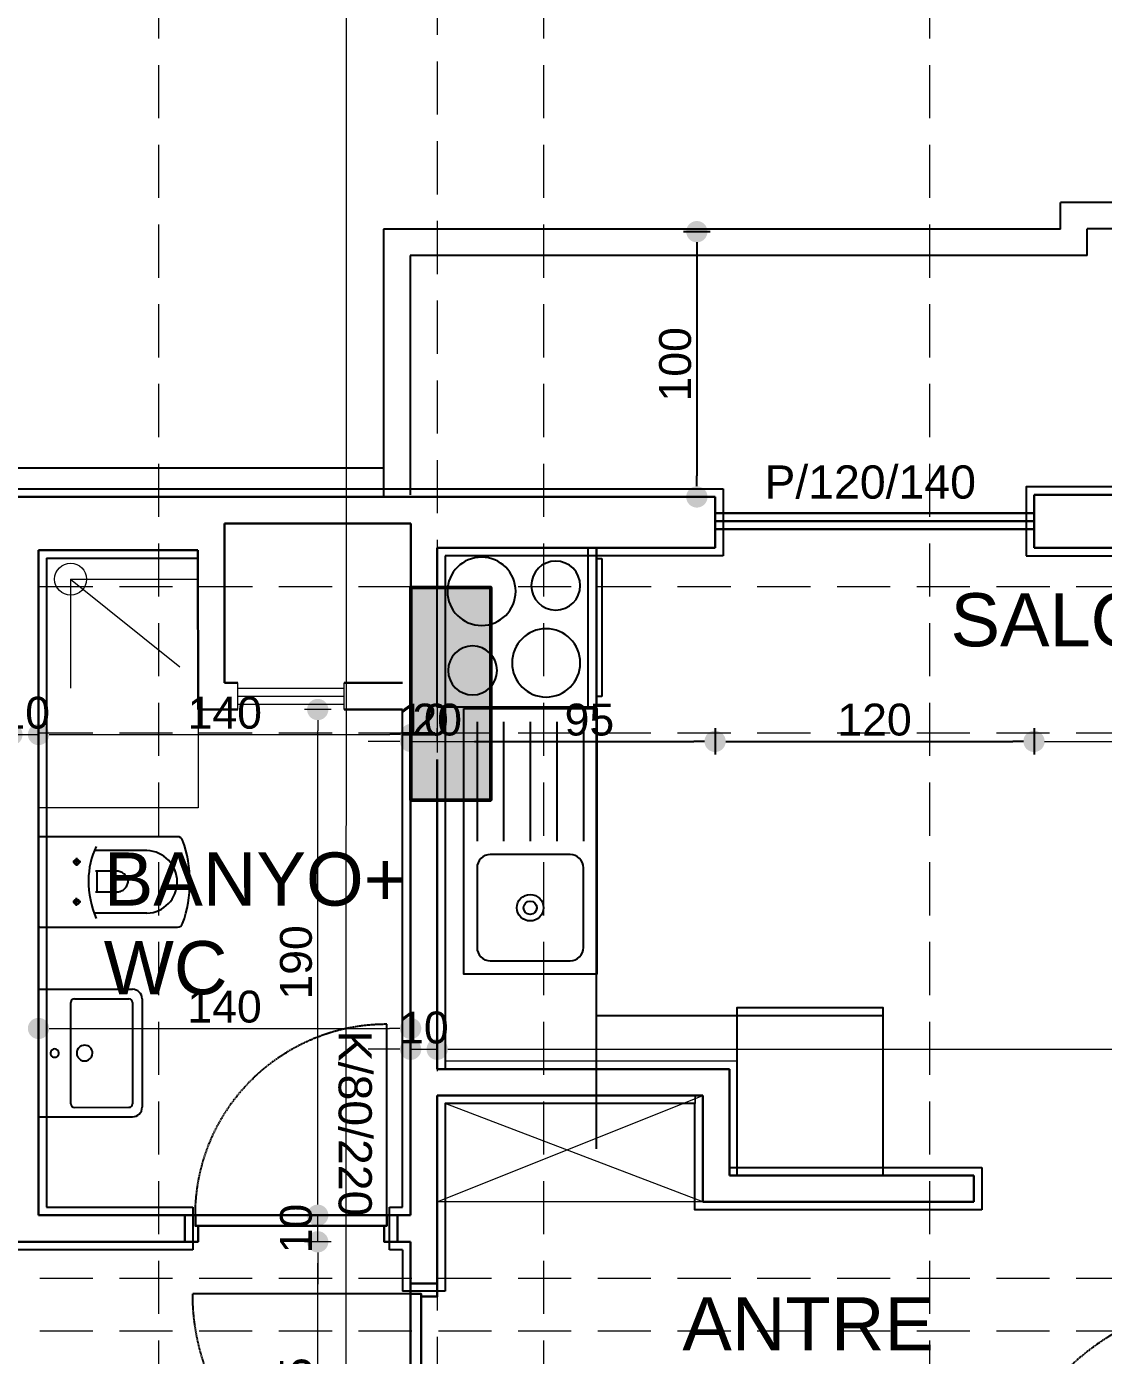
# Model space of a CAD drawing. Header units: millimetres. Extents: x 38129 to 72024, y -56282 to 16512.
# Drawn here: x 54408 to 54813, y -43539 to -43039 of the extents above; entities that cross this region are included whole.
import ezdxf

# ---------------------------------------------------------------- set-up
doc = ezdxf.new("R2010")
doc.units = ezdxf.units.MM
doc.linetypes.add('CENTER2', pattern=[1.125, 0.75, -0.125, 0.125, -0.125])
doc.linetypes.add('HIDDEN', pattern=[0.375, 0.25, -0.125])
for name, color, linetype, lineweight in [('AKS', 55, 'HIDDEN', 0), ('COLUMN4', 3, 'Continuous', 50), ('DIŞÖLÇÜ', 37, 'Continuous', 0), ('DUVAR', 255, 'Continuous', 30), ('KAPI', 4, 'Continuous', 30), ('mahal', 7, 'Continuous', 5), ('pencere', 195, 'Continuous', 30), ('pencere+KAPI', 1, 'Continuous', 0), ('TARAMA', 252, 'Continuous', 0), ('ölçü İÇ', 31, 'Continuous', 0)]:
    doc.layers.add(name, color=color, linetype=linetype, lineweight=lineweight)
for name, color, linetype in [('balkon', 171, 'Continuous'), ('HIDDEN', 1, 'HIDDEN'), ('sıva', 41, 'Continuous'), ('tefriş', 42, 'Continuous')]:
    doc.layers.add(name, color=color, linetype=linetype)
doc.styles.add('icdisolcu_yazi', font='arial.ttf')
doc.styles.get("Standard").update_dxf_attribs({"font": 'arial.ttf'})
doc.styles.add('style1', font='arial.ttf')
doc.dimstyles.new('İç Ölçü', dxfattribs={"dimtxt": 12, "dimasz": 8, "dimexe": 5, "dimexo": 0, "dimgap": 2, "dimtad": 1, "dimdec": 0, "dimzin": 12, "dimdsep": 46, "dimtxsty": 'icdisolcu_yazi', "dimblk": 'DOT', "dimcen": 8, "dimdle": 5, "dimclrd": 256, "dimclre": 256, "dimclrt": 7, "dimadec": 0, "dimazin": 3, "dimtfac": 1, "dimtdec": 0, "dimtix": 1, "dimtmove": 2, "dimatfit": 3, "dimldrblk": 'DOT', "dimfxl": 0, "dimtolj": 1, "dimtzin": 0, "dimlwd": -1, "dimlwe": -1, "dimarcsym": 0})

# ---------------------------------------------------------------- blocks, each defined once
blk = doc.blocks.new('SINK_100x50')
for p, q in [((95, -10), (50, -10)), ((95, -20), (50, -20)), ((95, -30), (50, -30)), ((95, -40), (50, -40))]:
    blk.add_line(p, q)
blk.add_lwpolyline([(100, -5), (100, -55), (0, -55), (0, -5)], close=True)
blk.add_lwpolyline([(5, -15), (5, -45, 0.414214), (10, -50), (40, -50, 0.414214), (45, -45), (45, -15, 0.414214), (40, -10), (10, -10, 0.414214)], format="xyb", close=True)
blk.add_lwpolyline([(95, -50), (50, -50)])
for radius in [5, 2.5]:
    blk.add_circle((25, -30), radius)
blk = doc.blocks.new('*U9')
for p, q in [((4, 0), (0, 0)), ((86, 0), (90, 0))]:
    blk.add_line(p, q)
blk.add_lwpolyline([(4, 0), (86, 0), (86, -4), (4, -4)], close=True)
for points in [[(0, -10), (5, -10), (5, -4)], [(90, -10), (85, -10), (85, -4)]]:
    blk.add_lwpolyline(points)
at = {"layer": 'DUVAR'}
for p, q in [((0, 0), (0, -10)), ((90, 0), (90, -10))]:
    blk.add_line(p, q, dxfattribs=at)
at = {"layer": 'HIDDEN'}
blk.add_line((4, 0), (4, 82), dxfattribs=at)
blk.add_arc((4, 0), 82, 360, 90, dxfattribs=at)
blk = doc.blocks.new('_Dot')
at = {"color": 0, "lineweight": -2}
blk.add_line((-0.5, 0), (-1, 0), dxfattribs=at)
at = {"color": 0, "lineweight": 30, "const_width": 0.5}
blk.add_lwpolyline([(-0.25, 0, 1), (0.25, 0, 1)], format="xyb", close=True, dxfattribs=at)
blk = doc.blocks.new('*D2137')
at = {"layer": 'Defpoints', "color": 0, "lineweight": 120, "transparency": 16777216}
for p in [(54517.66, -43496.57), (54547.61, -43496.57), (54557.66, -43611.43)]:
    blk.add_point(p, dxfattribs=at)
at = {"layer": 'ölçü İÇ', "transparency": 16777216}
for p, q in [((54522.66, -43496.57), (54512.66, -43496.57)), ((54522.66, -43611.43), (54512.66, -43611.43))]:
    blk.add_line(p, q, dxfattribs=at)
at = {"layer": 'ölçü İÇ', "linetype": 'Continuous', "transparency": 16777216}
blk.add_line((54517.66, -43603.43), (54517.66, -43504.57), dxfattribs=at)
at = {"layer": 'ölçü İÇ', "transparency": 16777216, "xscale": 8, "yscale": 8, "zscale": 8}
for p, rotation in [((54517.66, -43496.57), 90), ((54517.66, -43611.43), 270)]:
    blk.add_blockref('_Dot', p, dxfattribs=dict(at, rotation=rotation))
at = {"layer": 'ölçü İÇ', "color": 7, "transparency": 16777216, "insert": (54509.53, -43554), "char_height": 12, "attachment_point": 5, "rotation": 90, "style": 'icdisolcu_yazi'}
blk.add_mtext('\\A1;115', dxfattribs=at)
blk = doc.blocks.new('*D2145')
at = {"layer": 'Defpoints', "color": 0, "lineweight": 120, "transparency": 16777216}
for p in [(54552.61, -43424.12), (54562.61, -43424.12), (54562.61, -43424.12)]:
    blk.add_point(p, dxfattribs=at)
at = {"layer": 'ölçü İÇ', "transparency": 16777216}
for p, q in [((54552.61, -43424.12), (54552.61, -43419.12)), ((54562.61, -43424.12), (54562.61, -43419.12))]:
    blk.add_line(p, q, dxfattribs=at)
at = {"layer": 'ölçü İÇ', "linetype": 'Continuous', "transparency": 16777216}
for p, q in [((54544.61, -43424.12), (54536.61, -43424.12)), ((54552.61, -43424.12), (54562.61, -43424.12)), ((54570.61, -43424.12), (54578.61, -43424.12))]:
    blk.add_line(p, q, dxfattribs=at)
at = {"layer": 'ölçü İÇ', "transparency": 16777216, "xscale": 8, "yscale": 8, "zscale": 8}
blk.add_blockref('_Dot', (54552.61, -43424.12), dxfattribs=at)
at = {"layer": 'ölçü İÇ', "transparency": 16777216, "xscale": 8, "yscale": 8, "zscale": 8, "rotation": 180}
blk.add_blockref('_Dot', (54562.61, -43424.12), dxfattribs=at)
at = {"layer": 'ölçü İÇ', "color": 7, "transparency": 16777216, "insert": (54557.61, -43416), "char_height": 12, "attachment_point": 5, "style": 'icdisolcu_yazi'}
blk.add_mtext('\\A1;10', dxfattribs=at)
blk = doc.blocks.new('*D2146')
at = {"layer": 'Defpoints', "color": 0, "lineweight": 120, "transparency": 16777216}
for p in [(55132.62, -43350.12), (54562.61, -43424.12), (55132.62, -43424.12)]:
    blk.add_point(p, dxfattribs=at)
at = {"layer": 'ölçü İÇ', "transparency": 16777216}
for p, q in [((54562.61, -43424.12), (54562.61, -43419.12)), ((55132.62, -43419.12), (55132.62, -43429.12))]:
    blk.add_line(p, q, dxfattribs=at)
at = {"layer": 'ölçü İÇ', "linetype": 'Continuous', "transparency": 16777216}
blk.add_line((54570.61, -43424.12), (55124.62, -43424.12), dxfattribs=at)
at = {"layer": 'ölçü İÇ', "transparency": 16777216, "xscale": 8, "yscale": 8, "zscale": 8, "rotation": 180}
blk.add_blockref('_Dot', (54562.61, -43424.12), dxfattribs=at)
at = {"layer": 'ölçü İÇ', "transparency": 16777216, "xscale": 8, "yscale": 8, "zscale": 8}
blk.add_blockref('_Dot', (55132.62, -43424.12), dxfattribs=at)
at = {"layer": 'ölçü İÇ', "color": 7, "transparency": 16777216, "insert": (54847.62, -43416), "char_height": 12, "attachment_point": 5, "style": 'icdisolcu_yazi'}
blk.add_mtext('\\A1;570', dxfattribs=at)
blk = doc.blocks.new('duravit-caro-asma-62')
for p, q in [((-458.1, 117.6), (-259.3, 117.6)), ((-387, 1), (-387.6, -2.9)), ((-386.1, 4.7), (-387, 1)), ((-385, 8.2), (-386.1, 4.7)), ((-383.7, 11.7), (-385, 8.2)), ((-382.1, 15), (-383.7, 11.7)), ((-380.3, 18.1), (-382.1, 15)), ((-378.3, 21.1), (-380.3, 18.1)), ((-376.1, 23.8), (-378.3, 21.1)), ((-373.7, 26.4), (-376.1, 23.8)), ((-371.1, 28.7), (-373.7, 26.4)), ((-368.2, 30.8), (-371.1, 28.7)), ((-365.2, 32.7), (-368.2, 30.8)), ((-362, 34.3), (-365.2, 32.7)), ((-358.6, 35.7), (-362, 34.3)), ((-355, 36.8), (-358.6, 35.7)), ((-351.2, 37.5), (-355, 36.8)), ((-347.3, 38), (-351.2, 37.5)), ((-343.1, 38.2), (-347.3, 38)), ((-344.1, 38.2), (-264.1, 38.2)), ((-271.2, 37.2), (-271.2, -41.8)), ((-388, -6.8), (-388.1, -6.8)), ((-388.1, -6.8), (-388, -10.8)), ((-387.6, -2.9), (-388, -6.8)), ((-388, -10.8), (-387.6, -14.7)), ((-387.6, -14.7), (-386.9, -10.6)), ((-386.9, -10.6), (-386, -14.3)), ((-386, -14.3), (-384.8, -10)), ((-384.8, -10), (-383.4, -13.5)), ((-383.4, -13.5), (-381.8, -16.8)), ((-381.8, -16.8), (-379.9, -20)), ((-379.9, -20), (-377.8, -23.1)), ((-377.8, -23.1), (-375.5, -25.9)), ((-375.5, -25.9), (-372.9, -28.5)), ((-372.9, -28.5), (-370.2, -30.9)), ((-370.2, -30.9), (-367.2, -33.1)), ((-367.2, -33.1), (-364.1, -35.1)), ((-364.1, -35.1), (-360.7, -36.7)), ((-360.7, -36.7), (-357.2, -38.2)), ((-357.2, -38.2), (-353.4, -39.3)), ((-353.4, -39.3), (-349.5, -40.1)), ((-349.5, -40.1), (-345.4, -40.6)), ((-345.4, -40.6), (-341.1, -40.8)), ((-264.1, -41.8), (-340.1, -41.8)), ((-458.1, -117.6), (-260.9, -117.6))]:
    blk.add_line(p, q)
at = {"color": 4, "linetype": 'CENTER2', "ltscale": 30}
for p, q in [((-208.9, 75), (-176.5, 75)), ((-193.4, 90.5), (-193.4, 57.4)), ((-208.9, -75), (-176.5, -75)), ((-193.4, -90.5), (-193.4, -57.4))]:
    blk.add_line(p, q, dxfattribs=at)
blk.add_lwpolyline([(-50, 165, 0.414214), (-55, 170), (-573.2, 170, 0.320013), (-592.1, 156.5, 0.178212), (-592.1, -156.5, 0.320013), (-573.2, -170), (-55, -170, 0.414214), (-50, -165)], format="xyb", close=True)
for centre in [(-193.4, 75), (-193.4, -75)]:
    blk.add_circle(centre, 10)
for centre, radius, start, end in [((-454.3, 0), 117.7, 91.839, 268.161), ((-598.4, -3.9), 360.4, 359.6639, 23.2064), ((-541.7, -3.9), 303.7, 334.6873, 359.5949)]:
    blk.add_arc(centre, radius, start, end)
blk = doc.blocks.new('A$C5F901649')
at = {"layer": 'tefriş'}
for p, q in [((0, 0), (0, 29.48)), ((3, 32.48), (37, 32.48)), ((4.12, 29.48), (35.88, 29.48)), ((40, 0), (40, 29.48)), ((2.97, 11.25), (3, 28.35)), ((37.03, 11.25), (37, 28.35)), ((35.91, 10.13), (4.09, 10.13)), ((0, 0), (20, 0)), ((40, 0), (20, 0))]:
    blk.add_line(p, q, dxfattribs=at)
for centre, radius, start, end in [((3, 29.48), 3, 90, 180), ((4.12, 28.35), 1.13, 90, 179.9238), ((35.88, 28.35), 1.13, 0.0762, 90), ((37, 29.48), 3, 0, 90), ((20, 14.45), 2.48, 90, 270), ((20, 14.45), 2.48, 270, 90), ((4.09, 11.25), 1.13, 179.9238, 270), ((35.91, 11.25), 1.13, 270, 0.0762), ((20, 5.05), 1.31, 90, 270), ((20, 5.05), 1.31, 270, 90)]:
    blk.add_arc(centre, radius, start, end, dxfattribs=at)
blk = doc.blocks.new('*U8')
for p, q in [((4, 0), (0, 0)), ((76, 0), (80, 0))]:
    blk.add_line(p, q)
blk.add_lwpolyline([(4, 0), (76, 0), (76, -4), (4, -4)], close=True)
for points in [[(0, -9.98), (5, -9.98), (5, -4)], [(80, -9.98), (75, -9.98), (75, -4)]]:
    blk.add_lwpolyline(points)
at = {"layer": 'DUVAR'}
for p, q in [((0, 0), (0, -9.98)), ((80, 0), (80, -9.98))]:
    blk.add_line(p, q, dxfattribs=at)
at = {"layer": 'HIDDEN'}
blk.add_line((4, 0), (4, 72), dxfattribs=at)
blk.add_arc((4, 0), 72, 0, 90, dxfattribs=at)
blk = doc.blocks.new('*D2164')
at = {"layer": 'Defpoints', "color": 0, "lineweight": 120, "transparency": 16777216}
for p in [(54517.66, -43486.59), (54547.61, -43486.59), (54547.61, -43496.57)]:
    blk.add_point(p, dxfattribs=at)
at = {"layer": 'ölçü İÇ', "linetype": 'Continuous', "transparency": 16777216}
for p, q in [((54517.66, -43478.59), (54517.66, -43470.59)), ((54517.66, -43496.57), (54517.66, -43486.59)), ((54517.66, -43504.57), (54517.66, -43512.57))]:
    blk.add_line(p, q, dxfattribs=at)
at = {"layer": 'ölçü İÇ', "transparency": 16777216}
for p, q in [((54522.66, -43486.59), (54512.66, -43486.59)), ((54522.66, -43496.57), (54512.66, -43496.57))]:
    blk.add_line(p, q, dxfattribs=at)
at = {"layer": 'ölçü İÇ', "transparency": 16777216, "xscale": 8, "yscale": 8, "zscale": 8}
for p, rotation in [((54517.66, -43486.59), 270), ((54517.66, -43496.57), 90)]:
    blk.add_blockref('_Dot', p, dxfattribs=dict(at, rotation=rotation))
at = {"layer": 'ölçü İÇ', "color": 7, "transparency": 16777216, "insert": (54509.53, -43491.58), "char_height": 12, "attachment_point": 5, "rotation": 90, "style": 'icdisolcu_yazi'}
blk.add_mtext('\\A1;10', dxfattribs=at)
blk = doc.blocks.new('*D2165')
at = {"layer": 'Defpoints', "color": 0, "lineweight": 120, "transparency": 16777216}
for p in [(54402.61, -43305.66), (54412.61, -43305.66), (54412.61, -43308.24)]:
    blk.add_point(p, dxfattribs=at)
at = {"layer": 'ölçü İÇ', "transparency": 16777216}
for p, q in [((54402.61, -43305.66), (54402.61, -43300.66)), ((54412.61, -43308.24), (54412.61, -43300.66))]:
    blk.add_line(p, q, dxfattribs=at)
at = {"layer": 'ölçü İÇ', "linetype": 'Continuous', "transparency": 16777216}
for p, q in [((54394.61, -43305.66), (54386.61, -43305.66)), ((54402.61, -43305.66), (54412.61, -43305.66)), ((54420.61, -43305.66), (54428.61, -43305.66))]:
    blk.add_line(p, q, dxfattribs=at)
at = {"layer": 'ölçü İÇ', "transparency": 16777216, "xscale": 8, "yscale": 8, "zscale": 8}
blk.add_blockref('_Dot', (54402.61, -43305.66), dxfattribs=at)
at = {"layer": 'ölçü İÇ', "transparency": 16777216, "xscale": 8, "yscale": 8, "zscale": 8, "rotation": 180}
blk.add_blockref('_Dot', (54412.61, -43305.66), dxfattribs=at)
at = {"layer": 'ölçü İÇ', "color": 7, "transparency": 16777216, "insert": (54407.61, -43297.53), "char_height": 12, "attachment_point": 5, "style": 'icdisolcu_yazi'}
blk.add_mtext('\\A1;10', dxfattribs=at)
blk = doc.blocks.new('*D2170')
at = {"layer": 'Defpoints', "color": 0, "lineweight": 120, "transparency": 16777216}
for p in [(54412.61, -43416.28), (54552.61, -43416.28), (54552.61, -43416.28)]:
    blk.add_point(p, dxfattribs=at)
at = {"layer": 'ölçü İÇ', "transparency": 16777216}
for p, q in [((54412.61, -43416.28), (54412.61, -43411.28)), ((54552.61, -43416.28), (54552.61, -43411.28))]:
    blk.add_line(p, q, dxfattribs=at)
at = {"layer": 'ölçü İÇ', "linetype": 'Continuous', "transparency": 16777216}
blk.add_line((54420.61, -43416.28), (54544.61, -43416.28), dxfattribs=at)
at = {"layer": 'ölçü İÇ', "transparency": 16777216, "xscale": 8, "yscale": 8, "zscale": 8, "rotation": 180}
blk.add_blockref('_Dot', (54412.61, -43416.28), dxfattribs=at)
at = {"layer": 'ölçü İÇ', "transparency": 16777216, "xscale": 8, "yscale": 8, "zscale": 8}
blk.add_blockref('_Dot', (54552.61, -43416.28), dxfattribs=at)
at = {"layer": 'ölçü İÇ', "color": 7, "transparency": 16777216, "insert": (54482.61, -43408.15), "char_height": 12, "attachment_point": 5, "style": 'icdisolcu_yazi'}
blk.add_mtext('\\A1;140', dxfattribs=at)
blk = doc.blocks.new('*D2180')
at = {"layer": 'Defpoints', "color": 0, "lineweight": 120, "transparency": 16777216}
for p in [(54517.66, -43296.25), (54526.15, -43296.25), (54547.61, -43486.59)]:
    blk.add_point(p, dxfattribs=at)
at = {"layer": 'ölçü İÇ', "transparency": 16777216}
for p, q in [((54522.66, -43296.25), (54512.66, -43296.25)), ((54522.66, -43486.59), (54512.66, -43486.59))]:
    blk.add_line(p, q, dxfattribs=at)
at = {"layer": 'ölçü İÇ', "linetype": 'Continuous', "transparency": 16777216}
blk.add_line((54517.66, -43478.59), (54517.66, -43304.25), dxfattribs=at)
at = {"layer": 'ölçü İÇ', "transparency": 16777216, "xscale": 8, "yscale": 8, "zscale": 8}
for p, rotation in [((54517.66, -43296.25), 90), ((54517.66, -43486.59), 270)]:
    blk.add_blockref('_Dot', p, dxfattribs=dict(at, rotation=rotation))
at = {"layer": 'ölçü İÇ', "color": 7, "transparency": 16777216, "insert": (54509.53, -43391.42), "char_height": 12, "attachment_point": 5, "rotation": 90, "style": 'icdisolcu_yazi'}
blk.add_mtext('\\A1;190', dxfattribs=at)
blk = doc.blocks.new('*D2187')
at = {"layer": 'Defpoints', "color": 0, "lineweight": 120, "transparency": 16777216}
for p in [(54412.61, -43308.24), (54552.75, -43305.66), (54552.75, -43312.09)]:
    blk.add_point(p, dxfattribs=at)
at = {"layer": 'DIŞÖLÇÜ', "transparency": 16777216}
for p, q in [((54412.61, -43308.24), (54412.61, -43300.66)), ((54552.75, -43310.66), (54552.75, -43300.66))]:
    blk.add_line(p, q, dxfattribs=at)
at = {"layer": 'DIŞÖLÇÜ', "linetype": 'Continuous', "transparency": 16777216}
blk.add_line((54420.61, -43305.66), (54544.75, -43305.66), dxfattribs=at)
at = {"layer": 'DIŞÖLÇÜ', "transparency": 16777216, "xscale": 8, "yscale": 8, "zscale": 8, "rotation": 180}
blk.add_blockref('_Dot', (54412.61, -43305.66), dxfattribs=at)
at = {"layer": 'DIŞÖLÇÜ', "transparency": 16777216, "xscale": 8, "yscale": 8, "zscale": 8}
blk.add_blockref('_Dot', (54552.75, -43305.66), dxfattribs=at)
at = {"layer": 'DIŞÖLÇÜ', "color": 7, "transparency": 16777216, "insert": (54482.68, -43297.53), "char_height": 12, "attachment_point": 5, "style": 'icdisolcu_yazi'}
blk.add_mtext('\\A1;140', dxfattribs=at)
blk = doc.blocks.new('wertertw')
at = {"layer": 'TARAMA', "lineweight": -3}
h = blk.add_hatch(dxfattribs=at)
h.set_pattern_fill('ANSI33', color=256, scale=2.5, style=0)
h.set_pattern_definition([(45, (-86643.698, -32547.66), (-11.2253202, 11.2253202), []), (45, (-86632.472, -32547.66), (-11.2253202, 11.2253202), [7.9375, -3.96875])])
h.paths.add_polyline_path([(-616.25, 351.94), (-616.25, -88.06), (-306.25, -88.06), (-306.25, -68.06), (-596.25, -68.06), (-596.25, 331.94), (-306.25, 331.94), (-306.25, 351.94)])
h.paths.add_polyline_path([(38.75, -338.06), (78.75, -338.06), (78.75, -378.06), (38.75, -378.06)])
h.paths.add_polyline_path([(-471.25, -318.06), (-441.25, -318.06), (-441.25, -378.06), (-471.25, -378.06)])
h.paths.add_polyline_path([(-961.25, -318.06), (-931.25, -318.06), (-931.25, -378.06), (-961.25, -378.06)])
h.paths.add_polyline_path([(343.75, -163.06), (413.75, -163.06), (413.75, -198.06), (343.75, -198.06)])
h.paths.add_polyline_path([(8.75, -163.06), (78.75, -163.06), (78.75, -198.06), (8.75, -198.06)])
h.paths.add_polyline_path([(-1036.25, -148.06), (-906.25, -148.06), (-906.25, -178.06), (-1036.25, -178.06)])
h.paths.add_polyline_path([(-976.25, 256.94), (-916.25, 256.94), (-916.25, 226.94), (-976.25, 226.94)])
h.paths.add_polyline_path([(343.75, 459.44), (413.75, 459.44), (413.75, 424.44), (343.75, 424.44)])
h.paths.add_polyline_path([(8.75, 459.44), (78.75, 459.44), (78.75, 424.44), (8.75, 424.44)])
h.paths.add_polyline_path([(-616.25, 531.94), (-306.25, 531.94), (-306.25, 511.94), (-616.25, 511.94)])
h.paths.add_polyline_path([(-976.25, 656.94), (-916.25, 656.94), (-916.25, 626.94), (-976.25, 626.94)])
h.paths.add_polyline_path([(-616.25, 971.94), (-306.25, 971.94), (-306.25, 951.94), (-616.25, 951.94)])
h.paths.add_polyline_path([(343.75, 1081.94), (413.75, 1081.94), (413.75, 1046.94), (343.75, 1046.94)])
h.paths.add_polyline_path([(8.75, 1081.94), (78.75, 1081.94), (78.75, 1046.94), (8.75, 1046.94)])
h.paths.add_polyline_path([(-1036.25, 1061.94), (-906.25, 1061.94), (-906.25, 1031.94), (-1036.25, 1031.94)])
h.paths.add_polyline_path([(-931.25, 1286.94), (-901.25, 1286.94), (-901.25, 1226.94), (-931.25, 1226.94)])
h.paths.add_polyline_path([(68.75, 1332.04), (108.75, 1332.04), (108.75, 1292.04), (68.75, 1292.04)])
h.paths.add_polyline_path([(-511.25, 1332.04), (-481.25, 1332.04), (-481.25, 1252.04), (-511.25, 1252.04)])
at = {"layer": 'COLUMN4', "color": 3}
blk.add_lwpolyline([(-511.25, 1332.04), (-481.25, 1332.04), (-481.25, 1252.04), (-511.25, 1252.04)], close=True, dxfattribs=at)
blk = doc.blocks.new('OVEN_60-60')
for p, q in [((60, 0), (0, 0)), ((0, 0), (0, -60)), ((60, -60), (60, 0)), ((0, -56.74), (60, -56.74)), ((0, -60), (60, -60)), ((4, -60), (4, -62)), ((56, -62), (56, -60)), ((4, -62), (56, -62))]:
    blk.add_line(p, q)
for centre, radius in [((16.35, -16.7), 12.84), ((46.12, -13.34), 9.22), ((43.3, -41), 12.84), ((14.22, -44.59), 9.22)]:
    blk.add_circle(centre, radius)
blk = doc.blocks.new('*D2239')
at = {"layer": 'Defpoints', "color": 0, "lineweight": 120, "transparency": 16777216}
for p in [(54572.6, -43308.24), (54572.6, -43308.24), (54552.6, -43310.11)]:
    blk.add_point(p, dxfattribs=at)
at = {"layer": 'ölçü İÇ', "transparency": 16777216}
for p, q in [((54552.6, -43310.11), (54552.6, -43303.24)), ((54572.6, -43308.24), (54572.6, -43303.24))]:
    blk.add_line(p, q, dxfattribs=at)
at = {"layer": 'ölçü İÇ', "linetype": 'Continuous', "transparency": 16777216}
for p, q in [((54544.6, -43308.24), (54536.6, -43308.24)), ((54552.6, -43308.24), (54572.6, -43308.24)), ((54580.6, -43308.24), (54588.6, -43308.24))]:
    blk.add_line(p, q, dxfattribs=at)
at = {"layer": 'ölçü İÇ', "transparency": 16777216, "xscale": 8, "yscale": 8, "zscale": 8}
blk.add_blockref('_Dot', (54552.6, -43308.24), dxfattribs=at)
at = {"layer": 'ölçü İÇ', "transparency": 16777216, "xscale": 8, "yscale": 8, "zscale": 8, "rotation": 180}
blk.add_blockref('_Dot', (54572.6, -43308.24), dxfattribs=at)
at = {"layer": 'ölçü İÇ', "color": 7, "transparency": 16777216, "insert": (54562.6, -43300.12), "char_height": 12, "attachment_point": 5, "style": 'icdisolcu_yazi'}
blk.add_mtext('\\A1;20', dxfattribs=at)
blk = doc.blocks.new('*D2240')
at = {"layer": 'Defpoints', "color": 0, "lineweight": 120, "transparency": 16777216}
for p in [(54787.17, -43135.41), (54872.17, -43235.41), (54872.17, -43308.24)]:
    blk.add_point(p, dxfattribs=at)
at = {"layer": 'ölçü İÇ', "transparency": 16777216}
for p, q in [((54787.17, -43303.24), (54787.17, -43313.24)), ((54872.17, -43303.24), (54872.17, -43313.24))]:
    blk.add_line(p, q, dxfattribs=at)
at = {"layer": 'ölçü İÇ', "linetype": 'Continuous', "transparency": 16777216}
blk.add_line((54795.17, -43308.24), (54864.17, -43308.24), dxfattribs=at)
at = {"layer": 'ölçü İÇ', "transparency": 16777216, "xscale": 8, "yscale": 8, "zscale": 8, "rotation": 180}
blk.add_blockref('_Dot', (54787.17, -43308.24), dxfattribs=at)
at = {"layer": 'ölçü İÇ', "transparency": 16777216, "xscale": 8, "yscale": 8, "zscale": 8}
blk.add_blockref('_Dot', (54872.17, -43308.24), dxfattribs=at)
at = {"layer": 'ölçü İÇ', "color": 7, "transparency": 16777216, "insert": (54829.67, -43300.12), "char_height": 12, "attachment_point": 5, "style": 'icdisolcu_yazi'}
blk.add_mtext('\\A1;85', dxfattribs=at)
blk = doc.blocks.new('*D2246')
at = {"layer": 'Defpoints', "color": 0, "lineweight": 120, "transparency": 16777216}
for p in [(54552.6, -43424.12), (54562.6, -43424.12), (54562.6, -43424.12)]:
    blk.add_point(p, dxfattribs=at)
at = {"layer": 'ölçü İÇ', "transparency": 16777216}
for p, q in [((54552.6, -43424.12), (54552.6, -43419.12)), ((54562.6, -43424.12), (54562.6, -43419.12))]:
    blk.add_line(p, q, dxfattribs=at)
at = {"layer": 'ölçü İÇ', "linetype": 'Continuous', "transparency": 16777216}
for p, q in [((54544.6, -43424.12), (54536.6, -43424.12)), ((54552.6, -43424.12), (54562.6, -43424.12)), ((54570.6, -43424.12), (54578.6, -43424.12))]:
    blk.add_line(p, q, dxfattribs=at)
at = {"layer": 'ölçü İÇ', "transparency": 16777216, "xscale": 8, "yscale": 8, "zscale": 8}
blk.add_blockref('_Dot', (54552.6, -43424.12), dxfattribs=at)
at = {"layer": 'ölçü İÇ', "transparency": 16777216, "xscale": 8, "yscale": 8, "zscale": 8, "rotation": 180}
blk.add_blockref('_Dot', (54562.6, -43424.12), dxfattribs=at)
at = {"layer": 'ölçü İÇ', "color": 7, "transparency": 16777216, "insert": (54557.6, -43416), "char_height": 12, "attachment_point": 5, "style": 'icdisolcu_yazi'}
blk.add_mtext('\\A1;10', dxfattribs=at)
blk = doc.blocks.new('*D2247')
at = {"layer": 'Defpoints', "color": 0, "lineweight": 120, "transparency": 16777216}
for p in [(55132.61, -43350.12), (54562.6, -43424.12), (55132.61, -43424.12)]:
    blk.add_point(p, dxfattribs=at)
at = {"layer": 'ölçü İÇ', "transparency": 16777216}
for p, q in [((54562.6, -43424.12), (54562.6, -43419.12)), ((55132.61, -43419.12), (55132.61, -43429.12))]:
    blk.add_line(p, q, dxfattribs=at)
at = {"layer": 'ölçü İÇ', "linetype": 'Continuous', "transparency": 16777216}
blk.add_line((54570.6, -43424.12), (55124.61, -43424.12), dxfattribs=at)
at = {"layer": 'ölçü İÇ', "transparency": 16777216, "xscale": 8, "yscale": 8, "zscale": 8, "rotation": 180}
blk.add_blockref('_Dot', (54562.6, -43424.12), dxfattribs=at)
at = {"layer": 'ölçü İÇ', "transparency": 16777216, "xscale": 8, "yscale": 8, "zscale": 8}
blk.add_blockref('_Dot', (55132.61, -43424.12), dxfattribs=at)
at = {"layer": 'ölçü İÇ', "color": 7, "transparency": 16777216, "insert": (54847.61, -43416), "char_height": 12, "attachment_point": 5, "style": 'icdisolcu_yazi'}
blk.add_mtext('\\A1;570', dxfattribs=at)
blk = doc.blocks.new('*D2249')
at = {"layer": 'Defpoints', "color": 0, "lineweight": 120, "transparency": 16777216}
for p in [(54562.61, -43308.24), (54562.61, -43308.24), (54552.61, -43310.11)]:
    blk.add_point(p, dxfattribs=at)
at = {"layer": 'ölçü İÇ', "transparency": 16777216}
for p, q in [((54552.61, -43310.11), (54552.61, -43303.24)), ((54562.61, -43308.24), (54562.61, -43303.24))]:
    blk.add_line(p, q, dxfattribs=at)
at = {"layer": 'ölçü İÇ', "linetype": 'Continuous', "transparency": 16777216}
for p, q in [((54544.61, -43308.24), (54536.61, -43308.24)), ((54552.61, -43308.24), (54562.61, -43308.24)), ((54570.61, -43308.24), (54578.61, -43308.24))]:
    blk.add_line(p, q, dxfattribs=at)
at = {"layer": 'ölçü İÇ', "transparency": 16777216, "xscale": 8, "yscale": 8, "zscale": 8}
blk.add_blockref('_Dot', (54552.61, -43308.24), dxfattribs=at)
at = {"layer": 'ölçü İÇ', "transparency": 16777216, "xscale": 8, "yscale": 8, "zscale": 8, "rotation": 180}
blk.add_blockref('_Dot', (54562.61, -43308.24), dxfattribs=at)
at = {"layer": 'ölçü İÇ', "color": 7, "transparency": 16777216, "insert": (54557.61, -43300.12), "char_height": 12, "attachment_point": 5, "style": 'icdisolcu_yazi'}
blk.add_mtext('\\A1;10', dxfattribs=at)
blk = doc.blocks.new('*D2250')
at = {"layer": 'Defpoints', "color": 0, "lineweight": 120, "transparency": 16777216}
for p in [(54552.61, -43424.12), (54562.61, -43424.12), (54562.61, -43424.12)]:
    blk.add_point(p, dxfattribs=at)
at = {"layer": 'ölçü İÇ', "transparency": 16777216}
for p, q in [((54552.61, -43424.12), (54552.61, -43419.12)), ((54562.61, -43424.12), (54562.61, -43419.12))]:
    blk.add_line(p, q, dxfattribs=at)
at = {"layer": 'ölçü İÇ', "linetype": 'Continuous', "transparency": 16777216}
for p, q in [((54544.61, -43424.12), (54536.61, -43424.12)), ((54552.61, -43424.12), (54562.61, -43424.12)), ((54570.61, -43424.12), (54578.61, -43424.12))]:
    blk.add_line(p, q, dxfattribs=at)
at = {"layer": 'ölçü İÇ', "transparency": 16777216, "xscale": 8, "yscale": 8, "zscale": 8}
blk.add_blockref('_Dot', (54552.61, -43424.12), dxfattribs=at)
at = {"layer": 'ölçü İÇ', "transparency": 16777216, "xscale": 8, "yscale": 8, "zscale": 8, "rotation": 180}
blk.add_blockref('_Dot', (54562.61, -43424.12), dxfattribs=at)
at = {"layer": 'ölçü İÇ', "color": 7, "transparency": 16777216, "insert": (54557.61, -43416), "char_height": 12, "attachment_point": 5, "style": 'icdisolcu_yazi'}
blk.add_mtext('\\A1;10', dxfattribs=at)
blk = doc.blocks.new('*D2261')
at = {"layer": 'Defpoints', "color": 0, "transparency": 16777216}
for p in [(54670.6, -43116.42), (54660.31, -43216.25), (54667.17, -43216.25)]:
    blk.add_point(p, dxfattribs=at)
at = {"layer": 'tefriş', "transparency": 16777216}
for p, q in [((54665.31, -43116.42), (54655.31, -43116.42)), ((54665.31, -43216.25), (54655.31, -43216.25))]:
    blk.add_line(p, q, dxfattribs=at)
at = {"layer": 'tefriş', "linetype": 'Continuous', "transparency": 16777216}
blk.add_line((54660.31, -43124.42), (54660.31, -43208.25), dxfattribs=at)
at = {"layer": 'tefriş', "transparency": 16777216, "xscale": 8, "yscale": 8, "zscale": 8}
for p, rotation in [((54660.31, -43116.42), 90), ((54660.31, -43216.25), 270)]:
    blk.add_blockref('_Dot', p, dxfattribs=dict(at, rotation=rotation))
at = {"layer": 'tefriş', "color": 7, "transparency": 16777216, "insert": (54652.18, -43166.33), "char_height": 12, "attachment_point": 5, "rotation": 90, "style": 'icdisolcu_yazi'}
blk.add_mtext('\\A1;100', dxfattribs=at)
blk = doc.blocks.new('*D2264')
at = {"layer": 'Defpoints', "color": 0, "lineweight": 120, "transparency": 16777216}
for p in [(54667.17, -43235.41), (54572.6, -43308.24), (54667.17, -43308.24)]:
    blk.add_point(p, dxfattribs=at)
at = {"layer": 'tefriş', "transparency": 16777216}
for p, q in [((54572.6, -43308.24), (54572.6, -43303.24)), ((54667.17, -43303.24), (54667.17, -43313.24))]:
    blk.add_line(p, q, dxfattribs=at)
at = {"layer": 'tefriş', "linetype": 'Continuous', "transparency": 16777216}
blk.add_line((54580.6, -43308.24), (54659.17, -43308.24), dxfattribs=at)
at = {"layer": 'tefriş', "transparency": 16777216, "xscale": 8, "yscale": 8, "zscale": 8, "rotation": 180}
blk.add_blockref('_Dot', (54572.6, -43308.24), dxfattribs=at)
at = {"layer": 'tefriş', "transparency": 16777216, "xscale": 8, "yscale": 8, "zscale": 8}
blk.add_blockref('_Dot', (54667.17, -43308.24), dxfattribs=at)
at = {"layer": 'tefriş', "color": 7, "transparency": 16777216, "insert": (54619.88, -43300.12), "char_height": 12, "attachment_point": 5, "style": 'icdisolcu_yazi'}
blk.add_mtext('\\A1;95', dxfattribs=at)
blk = doc.blocks.new('*D2265')
at = {"layer": 'Defpoints', "color": 0, "lineweight": 120, "transparency": 16777216}
for p in [(54667.17, -43235.41), (54787.17, -43235.41), (54787.17, -43308.24)]:
    blk.add_point(p, dxfattribs=at)
at = {"layer": 'tefriş', "transparency": 16777216}
for p, q in [((54667.17, -43303.24), (54667.17, -43313.24)), ((54787.17, -43303.24), (54787.17, -43313.24))]:
    blk.add_line(p, q, dxfattribs=at)
at = {"layer": 'tefriş', "linetype": 'Continuous', "transparency": 16777216}
blk.add_line((54675.17, -43308.24), (54779.17, -43308.24), dxfattribs=at)
at = {"layer": 'tefriş', "transparency": 16777216, "xscale": 8, "yscale": 8, "zscale": 8, "rotation": 180}
blk.add_blockref('_Dot', (54667.17, -43308.24), dxfattribs=at)
at = {"layer": 'tefriş', "transparency": 16777216, "xscale": 8, "yscale": 8, "zscale": 8}
blk.add_blockref('_Dot', (54787.17, -43308.24), dxfattribs=at)
at = {"layer": 'tefriş', "color": 7, "transparency": 16777216, "insert": (54727.17, -43300.12), "char_height": 12, "attachment_point": 5, "style": 'icdisolcu_yazi'}
blk.add_mtext('\\A1;120', dxfattribs=at)

msp = doc.modelspace()

# ---------------------------------------------------------------- linework, layer by layer
at = {"layer": 'AKS', "ltscale": 80}
for p, q in [((54562.6, -42902.38), (54562.6, -45279.02)), ((54457.75, -42903.74), (54457.75, -45280.38)), ((54602.6, -42903.74), (54602.6, -45280.38)), ((54747.8, -42903.74), (54747.8, -45280.38)), ((55963.06, -43250.11), (53747.73, -43250.11)), ((55963.05, -43305.11), (53747.73, -43305.11)), ((55963.05, -43510.41), (53747.73, -43510.41)), ((55963.05, -43530.25), (53747.73, -43530.25))]:
    msp.add_line(p, q, dxfattribs=at)
at = {"layer": 'balkon'}
for p, q in [((55282.6, -43105.4), (54797.17, -43105.4)), ((54797.17, -43115.42), (54797.17, -43105.4)), ((54797.17, -43115.42), (54542.39, -43115.42)), ((54542.39, -43115.42), (54542.39, -43216.25)), ((55272.6, -43115.42), (54807.17, -43115.41)), ((54807.17, -43125.42), (54807.17, -43115.41)), ((54807.17, -43125.42), (54552.39, -43125.42)), ((54552.39, -43125.42), (54552.39, -43215.42)), ((54807.17, -43215.42), (54807.17, -43215.41))]:
    msp.add_line(p, q, dxfattribs=at)
at = {"layer": 'balkon', "color": 251}
msp.add_line((54542.39, -43205.42), (54132.62, -43205.42), dxfattribs=at)
at = {"layer": 'DIŞÖLÇÜ'}
for p, q in [((54552.59, -43226.25), (54552.61, -43250.11)), ((54424.68, -43247.2), (54472.6, -43247.19)), ((54424.68, -43247.2), (54424.68, -43288.22)), ((54424.68, -43247.2), (54465.73, -43280.22)), ((54487.61, -43296.25), (54487.61, -43286.25)), ((54487.61, -43288.25), (54527.61, -43288.25)), ((54487.61, -43288.25), (54527.61, -43288.25)), ((54527.61, -43296.25), (54527.61, -43286.25)), ((54487.61, -43291.25), (54527.61, -43291.25)), ((54472.61, -43296.25), (54472.61, -43333.24)), ((54487.61, -43294.25), (54527.61, -43294.25)), ((54472.61, -43333.24), (54412.61, -43333.24))]:
    msp.add_line(p, q, dxfattribs=at)
msp.add_circle((54424.68, -43247.2), 6, dxfattribs=at)
at = {"layer": 'DUVAR'}
for p, q in [((54667.17, -43216.25), (54667.17, -43235.41)), ((54872.17, -43215.42), (54787.17, -43215.42)), ((54787.17, -43215.42), (54787.17, -43235.41)), ((54482.6, -43226.25), (54552.75, -43226.25)), ((54482.61, -43286.25), (54482.6, -43226.25)), ((54552.75, -43250.33), (54552.75, -43226.25)), ((54412.61, -43305.11), (54412.61, -43236.25)), ((54412.61, -43236.25), (54472.6, -43236.25)), ((54472.61, -43296.25), (54472.6, -43236.25)), ((54562.6, -43250.11), (54562.6, -43235.41)), ((54487.61, -43286.25), (54482.61, -43286.25)), ((54549.59, -43286.25), (54527.61, -43286.25)), ((54412.61, -43486.59), (54412.61, -43296.25)), ((54487.61, -43296.25), (54472.61, -43296.25)), ((54549.59, -43296.25), (54527.61, -43296.25)), ((54562.6, -43431.57), (54562.6, -43315.11)), ((54562.61, -43431.57), (54562.61, -43315.11)), ((54562.61, -43431.57), (54562.61, -43315.11)), ((54552.61, -43486.59), (54552.61, -43325.09)), ((54552.61, -43486.59), (54552.61, -43325.09)), ((54672.6, -43431.57), (54562.6, -43431.57)), ((54672.61, -43431.57), (54562.61, -43431.57)), ((54672.6, -43471.57), (54672.6, -43431.57)), ((54672.61, -43471.57), (54672.61, -43431.57)), ((54562.6, -43471.57), (54562.6, -43441.57)), ((54562.6, -43441.57), (54562.6, -43512.21)), ((54662.6, -43441.57), (54562.6, -43441.57)), ((54562.61, -43471.57), (54562.61, -43441.57)), ((54562.61, -43481.57), (54562.61, -43441.57)), ((54662.61, -43441.57), (54562.61, -43441.57)), ((54562.61, -43471.57), (54562.61, -43441.57)), ((54562.61, -43481.57), (54562.61, -43441.57)), ((54662.6, -43481.57), (54662.6, -43441.57)), ((54662.61, -43481.57), (54662.61, -43441.57)), ((54672.6, -43471.57), (54764.57, -43471.57)), ((54672.61, -43471.57), (54764.58, -43471.57)), ((54672.61, -43471.57), (54764.58, -43471.57)), ((54764.57, -43471.57), (54764.57, -43481.57)), ((54764.58, -43471.57), (54764.58, -43481.57)), ((54764.58, -43471.57), (54764.58, -43481.57)), ((54562.61, -43481.57), (54562.61, -43512.21)), ((54562.61, -43481.57), (54562.61, -43512.21)), ((54662.6, -43481.57), (54764.57, -43481.57)), ((54662.61, -43481.57), (54764.58, -43481.57)), ((54662.61, -43481.57), (54764.58, -43481.57)), ((54412.61, -43486.59), (54471.61, -43486.59)), ((54542.61, -43486.59), (54552.61, -43486.59)), ((54542.61, -43486.59), (54552.61, -43486.59)), ((54384.61, -43496.57), (54472.61, -43496.57)), ((54542.61, -43496.57), (54552.61, -43496.57)), ((54542.61, -43496.57), (54552.61, -43496.57)), ((54552.6, -43496.57), (54552.6, -43512.21)), ((54552.61, -43496.57), (54552.61, -43512.21)), ((54552.61, -43496.57), (54552.61, -43512.21)), ((54552.6, -43512.21), (54562.6, -43512.21)), ((54552.61, -43512.21), (54562.61, -43512.21)), ((54552.61, -43512.21), (54562.61, -43512.21))]:
    msp.add_line(p, q, dxfattribs=at)
for points in [[(54667.17, -43216.25), (54402.61, -43216.25)], [(54667.17, -43235.41), (54562.6, -43235.41)], [(54872.17, -43235.41), (54787.17, -43235.41)]]:
    msp.add_lwpolyline(points, dxfattribs=at)
at = {"layer": 'HIDDEN'}
msp.add_arc((54863.81, -43610.43), 92, 90, 180, dxfattribs=at)
at = {"layer": 'pencere'}
for p, q in [((54787.17, -43222.41), (54667.17, -43222.41)), ((54787.17, -43225.41), (54667.17, -43225.41)), ((54787.17, -43228.41), (54667.17, -43228.41))]:
    msp.add_line(p, q, dxfattribs=at)
at = {"layer": 'pencere+KAPI', "linetype": 'HIDDEN'}
msp.add_line((54528.44, -42952.22), (54527.58, -45255.28), dxfattribs=at)
at = {"layer": 'sıva'}
for p, q in [((54399.61, -43213.25), (54670.17, -43213.25)), ((54670.17, -43213.25), (54670.17, -43238.41)), ((54670.17, -43238.41), (54565.6, -43238.41)), ((54565.6, -43238.41), (54565.6, -43247.11)), ((54415.61, -43239.25), (54472.6, -43239.25)), ((54415.61, -43239.25), (54415.61, -43483.59)), ((54565.6, -43247.11), (54565.6, -43247.07)), ((54565.6, -43247.07), (54565.6, -43318.07)), ((54549.61, -43483.59), (54549.59, -43296.25)), ((54565.6, -43318.07), (54565.6, -43318.11)), ((54565.6, -43318.11), (54565.6, -43428.57)), ((54565.61, -43318.11), (54565.61, -43431.57)), ((54565.61, -43318.11), (54565.61, -43431.57)), ((54549.61, -43483.59), (54549.6, -43325.11)), ((54565.6, -43444.57), (54565.6, -43468.57)), ((54565.61, -43444.57), (54565.61, -43480.37)), ((54565.61, -43444.57), (54565.61, -43480.37)), ((54672.61, -43468.57), (54767.58, -43468.57)), ((54767.57, -43468.57), (54767.57, -43484.57)), ((54767.58, -43468.57), (54767.58, -43484.57)), ((54767.58, -43468.57), (54767.58, -43484.57)), ((54415.61, -43483.59), (54470.61, -43483.59)), ((54470.61, -43483.59), (54470.62, -43499.57)), ((54544.61, -43483.59), (54549.61, -43483.59)), ((54544.61, -43499.57), (54544.61, -43483.59)), ((54544.61, -43483.59), (54549.61, -43483.59)), ((54544.61, -43499.57), (54544.61, -43483.59)), ((54565.61, -43484.57), (54565.61, -43515.21)), ((54767.58, -43484.57), (54662.61, -43484.57)), ((54470.62, -43499.57), (54387.06, -43499.57)), ((54549.61, -43499.57), (54544.61, -43499.57)), ((54549.61, -43499.57), (54544.61, -43499.57)), ((54549.6, -43499.57), (54549.6, -43515.21)), ((54549.61, -43499.57), (54549.61, -43515.21)), ((54565.6, -43515.21), (54549.6, -43515.21)), ((54565.61, -43515.21), (54549.61, -43515.21))]:
    msp.add_line(p, q, dxfattribs=at)
msp.add_lwpolyline([(54784.17, -43238.41), (54875.17, -43238.41), (54875.17, -43212.42), (54784.17, -43212.42)], close=True, dxfattribs=at)
msp.add_lwpolyline([(54767.57, -43484.57), (54662.6, -43484.57), (54659.6, -43484.57), (54659.6, -43444.57), (54565.6, -43444.57), (54565.6, -43515.21)], dxfattribs=at)
at = {"layer": 'TARAMA'}
for p, q in [((54562.6, -43481.57), (54662.6, -43441.57)), ((54562.61, -43481.57), (54662.61, -43441.57)), ((54662.6, -43481.57), (54565.6, -43444.57)), ((54662.61, -43481.57), (54565.61, -43444.57)), ((54662.6, -43481.57), (54562.6, -43481.57)), ((54662.61, -43481.57), (54562.61, -43481.57))]:
    msp.add_line(p, q, dxfattribs=at)
for points in [[(54767.57, -43468.57), (54675.6, -43468.57), (54675.6, -43428.57), (54565.6, -43428.57)], [(54767.58, -43468.57), (54675.61, -43468.57), (54675.61, -43428.57), (54565.61, -43428.57)], [(54662.61, -43484.57), (54659.61, -43484.57), (54659.61, -43441.57), (54659.61, -43444.57), (54565.61, -43444.57), (54565.61, -43515.21)]]:
    msp.add_lwpolyline(points, dxfattribs=at)
at = {"layer": 'tefriş', "color": 3, "lineweight": 15}
msp.add_lwpolyline([(53967.6, -44759.6), (53967.6, -43521.26), (54027.61, -43521.25), (54027.61, -43520.43), (54052.61, -43520.43), (54052.61, -43281.43), (54132.61, -43281.43), (54132.62, -43216.25), (54542.4, -43216.25), (54542.4, -43115.42), (54797.17, -43115.42), (54797.17, -43105.4), (55282.6, -43105.4), (55282.61, -43500.41), (55406.11, -43500.41), (55407.75, -43500.41), (55407.75, -43500.43), (55582.58, -43500.43), (55582.58, -43850.43), (55617.7, -43850.43), (55617.7, -44430.43)], dxfattribs=at)
at = {"layer": 'tefriş'}
for points in [[(54622.6, -43461.57), (54622.6, -43235.41)], [(54730.38, -43471.57), (54730.38, -43408.57), (54675.38, -43408.57), (54675.38, -43471.57)], [(54730.39, -43471.57), (54730.39, -43408.57), (54675.39, -43408.57), (54675.39, -43471.57)], [(54730.38, -43471.57), (54730.38, -43411.57), (54622.6, -43411.57)], [(54730.39, -43471.57), (54730.39, -43411.57), (54662.61, -43411.57)]]:
    msp.add_lwpolyline(points, dxfattribs=at)

# ---------------------------------------------------------------- block references
at = {"layer": 'DIŞÖLÇÜ'}
msp.add_blockref('wertertw', (55063.99, -44582.37), dxfattribs=at)
at = {"layer": 'KAPI', "xscale": -1}
msp.add_blockref('*U8', (54547.61, -43486.59), dxfattribs=at)
at = {"layer": 'KAPI', "xscale": -1, "rotation": 90}
msp.add_blockref('*U9', (54552.61, -43512.21), dxfattribs=at)
at = {"layer": 'tefriş', "xscale": -1, "rotation": 90}
msp.add_blockref('OVEN_60-60', (54562.6, -43235.41), dxfattribs=at)
at = {"layer": 'tefriş', "rotation": 90}
for p in [(54567.6, -43395.84), (54567.61, -43395.84)]:
    msp.add_blockref('SINK_100x50', p, dxfattribs=at)
at = {"layer": 'tefriş'}
for name, p, xscale, yscale, zscale, rotation in [('duravit-caro-asma-62', (54407.61, -43361.12), 0.09999999997671699, 0.09999999997671699, 0.09999999997671699, 180), ('A$C5F901649', (54412.61, -43401.55), 1.199999999953434, 1.199999999953434, 1.199999999953434, 270)]:
    msp.add_blockref(name, p, dxfattribs=dict(at, xscale=xscale, yscale=yscale, zscale=zscale, rotation=rotation))

# ---------------------------------------------------------------- texts
at = {"layer": 'mahal', "char_height": 20, "attachment_point": 7}
for s, width, insert in [('SALON+MUTFAK', 77.279, (54755.74, -43272.76)), ('BANYO+\\PWC', 250.3432, (54437.16, -43403.68)), ('ANTRE', 250.3432, (54654.84, -43537.45))]:
    msp.add_mtext_dynamic_manual_height_columns(s, width=width, gutter_width=12.5, heights=[0], dxfattribs=dict(at, insert=insert))
at = {"layer": 'pencere+KAPI', "char_height": 12.5, "width": 27.0954, "attachment_point": 9, "style": 'style1'}
for s, insert, rotation in [('P/120/140', (54765.33, -43217.06), 0), ('K/80/220', (54525.33, -43487.02), 270)]:
    msp.add_mtext(s, dxfattribs=dict(at, insert=insert, rotation=rotation))

# ---------------------------------------------------------------- dimensions: what is measured, and where the dimension line sits
at = {"layer": 'DIŞÖLÇÜ'}
dim = msp.add_linear_dim(base=(54552.75, -43305.66), p1=(54412.61, -43308.24), p2=(54552.75, -43312.09), dimstyle='İç Ölçü', dxfattribs=at)
dim.commit()
dim.dimension.update_dxf_attribs({"geometry": '*D2187', "text_midpoint": (54482.68, -43297.53)})
at = {"layer": 'tefriş'}
dim = msp.add_linear_dim(base=(54660.31, -43216.25), p1=(54670.6, -43116.42), p2=(54667.17, -43216.25), angle=90, dimstyle='İç Ölçü', dxfattribs=at)
dim.commit()
dim.dimension.update_dxf_attribs({"geometry": '*D2261', "text_midpoint": (54652.18, -43166.33)})
for base, p1, p2, picture, middle in [((54667.17, -43308.24), (54572.6, -43308.24), (54667.17, -43235.41), '*D2264', (54619.88, -43300.12)), ((54787.17, -43308.24), (54667.17, -43235.41), (54787.17, -43235.41), '*D2265', (54727.17, -43300.12))]:
    dim = msp.add_linear_dim(base=base, p1=p1, p2=p2, dimstyle='İç Ölçü', dxfattribs=at)
    dim.commit()
    dim.dimension.update_dxf_attribs({"geometry": picture, "text_midpoint": middle})
at = {"layer": 'ölçü İÇ'}
for base, p1, p2, picture, middle in [((54872.17, -43308.24), (54787.17, -43135.41), (54872.17, -43235.41), '*D2240', (54829.67, -43300.12)), ((54412.61, -43305.66), (54402.61, -43305.66), (54412.61, -43308.24), '*D2165', (54407.61, -43297.53)), ((54572.6, -43308.24), (54552.6, -43310.11), (54572.6, -43308.24), '*D2239', (54562.6, -43300.12)), ((54562.61, -43308.24), (54552.61, -43310.11), (54562.61, -43308.24), '*D2249', (54557.61, -43300.12)), ((55132.61, -43424.12), (54562.6, -43424.12), (55132.61, -43350.12), '*D2247', (54847.61, -43416)), ((55132.62, -43424.12), (54562.61, -43424.12), (55132.62, -43350.12), '*D2146', (54847.62, -43416)), ((54552.61, -43416.28), (54412.61, -43416.28), (54552.61, -43416.28), '*D2170', (54482.61, -43408.15)), ((54562.6, -43424.12), (54552.6, -43424.12), (54562.6, -43424.12), '*D2246', (54557.6, -43416)), ((54562.61, -43424.12), (54552.61, -43424.12), (54562.61, -43424.12), '*D2145', (54557.61, -43416)), ((54562.61, -43424.12), (54552.61, -43424.12), (54562.61, -43424.12), '*D2250', (54557.61, -43416))]:
    dim = msp.add_linear_dim(base=base, p1=p1, p2=p2, dimstyle='İç Ölçü', dxfattribs=at)
    dim.commit()
    dim.dimension.update_dxf_attribs({"geometry": picture, "text_midpoint": middle})
for base, p1, p2, picture, middle in [((54517.66, -43296.25), (54547.61, -43486.59), (54526.15, -43296.25), '*D2180', (54509.53, -43391.42)), ((54517.66, -43486.59), (54547.61, -43496.57), (54547.61, -43486.59), '*D2164', (54509.53, -43491.58)), ((54517.66, -43496.57), (54557.66, -43611.43), (54547.61, -43496.57), '*D2137', (54509.53, -43554))]:
    dim = msp.add_linear_dim(base=base, p1=p1, p2=p2, angle=270, dimstyle='İç Ölçü', dxfattribs=at)
    dim.commit()
    dim.dimension.update_dxf_attribs({"geometry": picture, "text_midpoint": middle})

doc.saveas('drawing.dxf')
